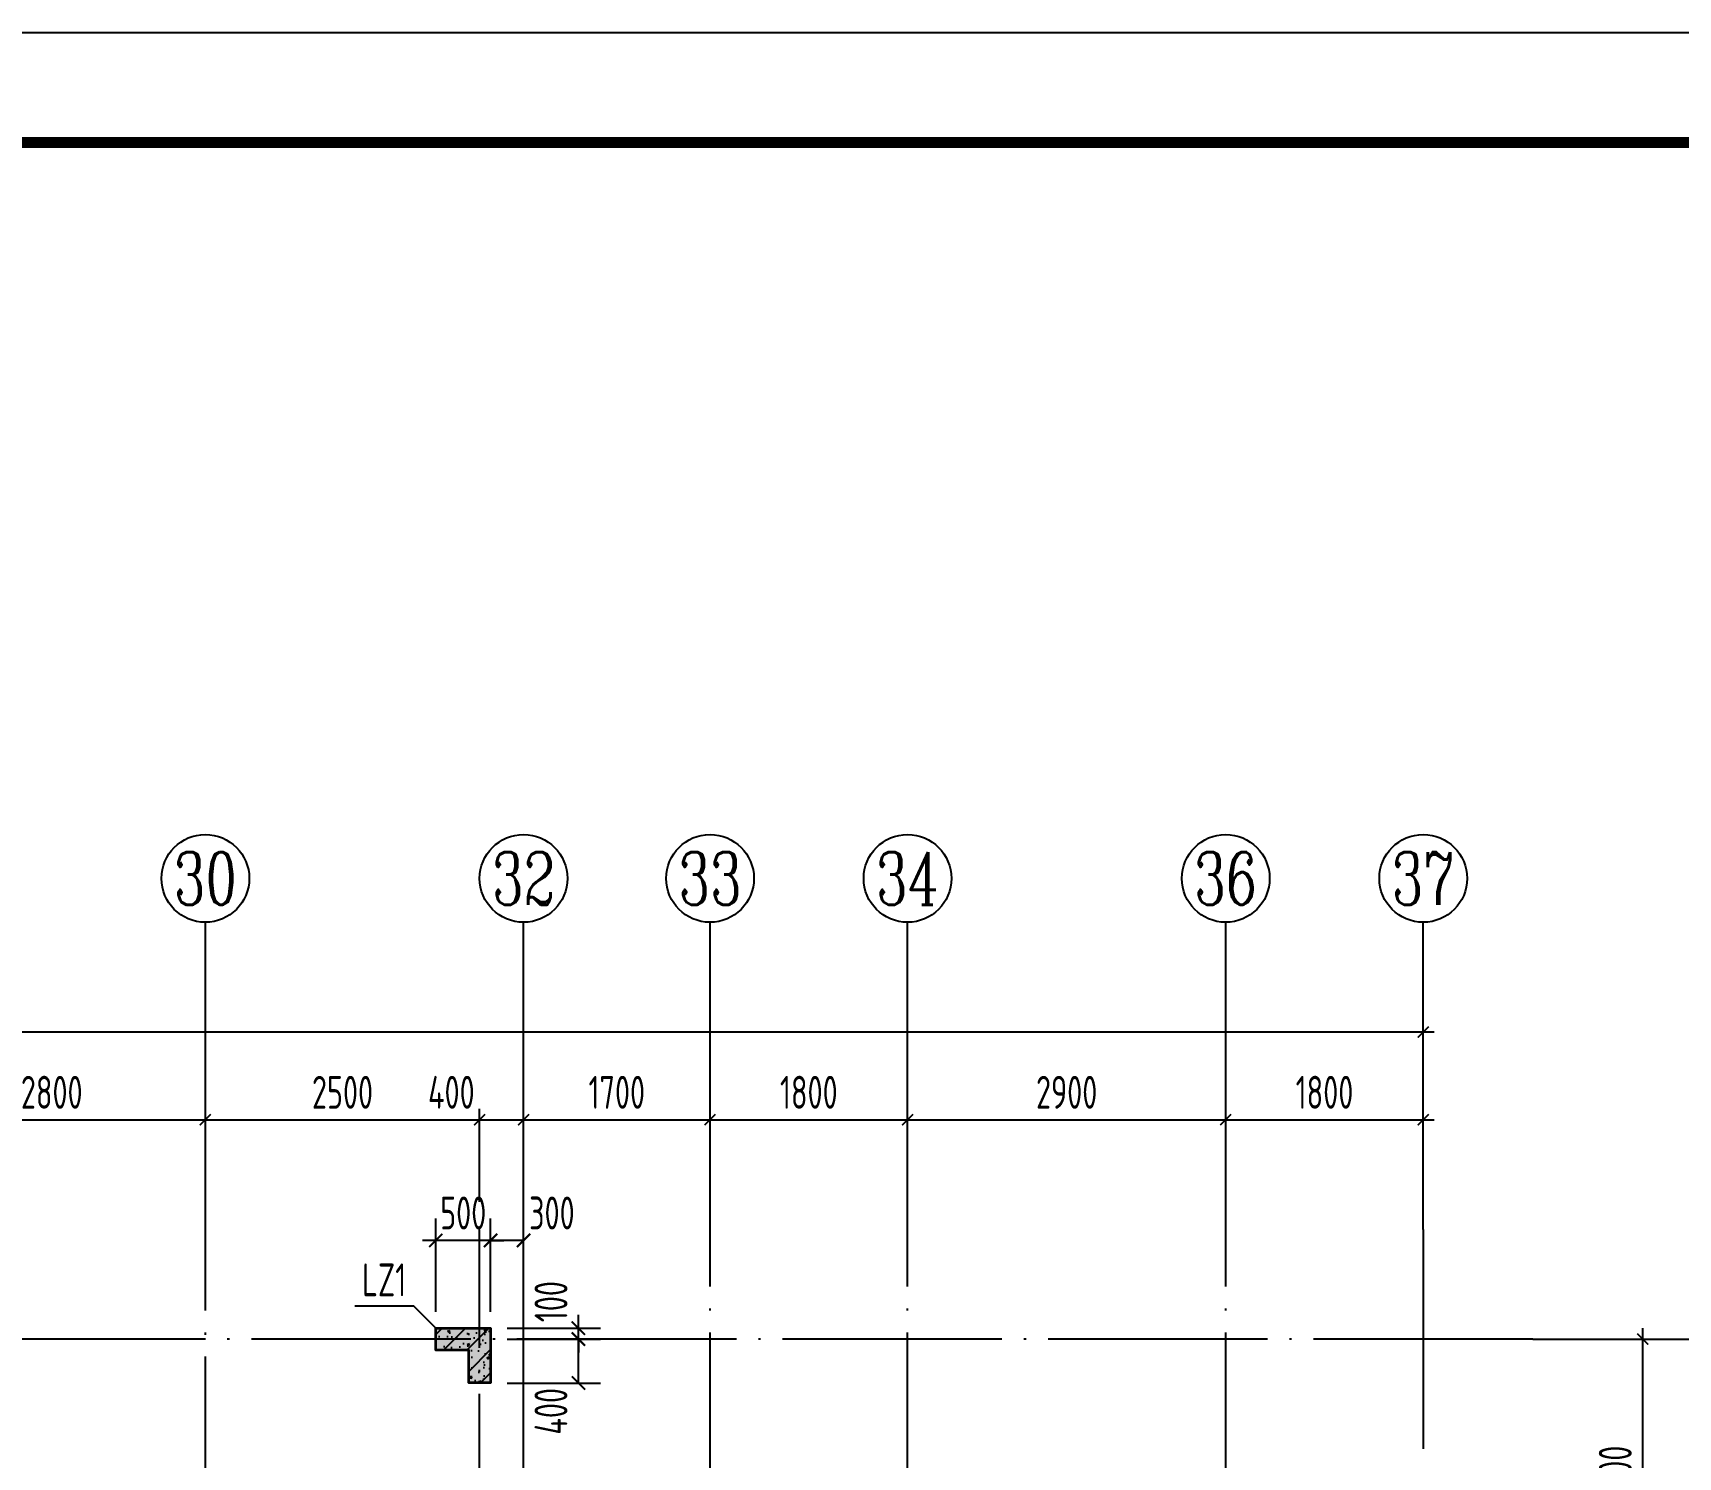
# Model space of a CAD drawing. Extents: x -461650 to 361314, y 245336 to 769729.
# Drawn here: x -87702 to -72707, y 654057 to 667042 of the extents above; entities that cross this region are included whole.
import ezdxf
from ezdxf.enums import TextEntityAlignment as Align

# ---------------------------------------------------------------- set-up
doc = ezdxf.new("R2010")
doc.units = 0
doc.header["$LTSCALE"] = 1000
doc.linetypes.add('DOTE', pattern=[2.42, 2, -0.2, 0.02, -0.2])
doc.layers.get('0').update_dxf_attribs({"linetype": 'CONTINUOUS'})
doc.layers.get('DEFPOINTS').update_dxf_attribs({"linetype": 'CONTINUOUS'})
for name, color, linetype in [('-TK', 7, 'CONTINUOUS'), ('A-AXIS', 1, 'CONTINUOUS'), ('A-DOTE', 10, 'DOTE'), ('AXIS_NUM', 7, 'CONTINUOUS'), ('COLU_DE_TEXT', 7, 'CONTINUOUS'), ('LABEL', 1, 'CONTINUOUS'), ('S-Q墙标注', 3, 'CONTINUOUS'), ('S-X详图填充', 252, 'CONTINUOUS'), ('S-X详图实线', 4, 'CONTINUOUS'), ('S-Y一般标注', 3, 'CONTINUOUS'), ('S-Z柱填充', 252, 'CONTINUOUS'), ('S-Z柱实线', 6, 'CONTINUOUS')]:
    doc.layers.add(name, color=color, linetype=linetype)
doc.styles.add('TSSD_Axis', font='complex.shx', dxfattribs={"width": 0.7, "bigfont": 'hztxt.shx'})
doc.styles.add('TSSD_DIMENSION', font='Tssdeng.shx', dxfattribs={"width": 0.7, "bigfont": 'tssdchn.shx'})
doc.styles.add('TSSD_REIN', font='tssdeng.shx', dxfattribs={"width": 0.7, "height": 300, "bigfont": 'tssdchn.shx'})
doc.styles.add('结构文字', font='zstxt.shx', dxfattribs={"width": 0.7, "bigfont": 'zshz.shx'})
doc.dimstyles.new('STRUCK', dxfattribs={"dimtxt": 400, "dimasz": 121, "dimexe": 200, "dimexo": 150, "dimgap": 115, "dimtad": 1, "dimdec": 0, "dimdsep": 46, "dimtxsty": '结构文字', "dimblk": 'ARCHTICK', "dimcen": 400, "dimclrd": 3, "dimclre": 3, "dimclrt": 7, "dimadec": 0, "dimazin": 0, "dimtfac": 1, "dimtdec": 0, "dimtix": 1, "dimtmove": 2, "dimatfit": 3, "dimldrblk": '_DIMX', "dimfxl": 0, "dimtolj": 1, "dimtzin": 0, "dimarcsym": 0})
doc.dimstyles.new('TSSD_100_100', dxfattribs={"dimtxt": 300, "dimasz": 100, "dimexe": 100, "dimexo": 250, "dimgap": 100, "dimtad": 1, "dimdec": 0, "dimzin": 0, "dimdsep": 46, "dimtxsty": 'TSSD_DIMENSION', "dimblk": 'ARCHTICK', "dimcen": 0, "dimdle": 100, "dimclrt": 7, "dimadec": 0, "dimazin": 0, "dimtfac": 1, "dimtdec": 0, "dimtix": 1, "dimtmove": 2, "dimatfit": 3, "dimldrblk": 'ARCHTICK', "dimfxl": 0, "dimtolj": 1, "dimtzin": 0, "dimarcsym": 0})

# ---------------------------------------------------------------- blocks, each defined once
blk = doc.blocks.new('ts_axno')
at = {"color": 0, "linetype": 'ByBlock', "lineweight": -2}
blk.add_circle((0, 0), 0.5, dxfattribs=at)
at = {"color": 0, "linetype": 'ByBlock', "lineweight": -2, "style": 'TSSD_Axis', "width": 0.7}
blk.add_attdef('A', text='', height=0.6, dxfattribs=at).set_placement((0, 0), align=Align.MIDDLE_CENTER)
blk = doc.blocks.new('_ArchTick')
at = {"color": 0, "linetype": 'ByBlock', "const_width": 0.15}
blk.add_lwpolyline([(-0.5, -0.5), (0.5, 0.5)], dxfattribs=at)
blk = doc.blocks.new('*D1637')
at = {"layer": 'DEFPOINTS', "color": 0}
for p in [(43500, 22100), (40700, 21100), (43500, 21100)]:
    blk.add_point(p, dxfattribs=at)
at = {"layer": 'S-Y一般标注', "color": 0, "lineweight": -2}
for p, q in [((40700, 21350), (40700, 22200)), ((43500, 21350), (43500, 22200)), ((40600, 22100), (43600, 22100))]:
    blk.add_line(p, q, dxfattribs=at)
at = {"layer": 'S-Y一般标注', "color": 0, "lineweight": -2, "xscale": 100, "yscale": 100, "zscale": 100, "rotation": 180}
blk.add_blockref('_ArchTick', (40700, 22100), dxfattribs=at)
at = {"layer": 'S-Y一般标注', "color": 0, "lineweight": -2, "xscale": 100, "yscale": 100, "zscale": 100}
blk.add_blockref('_ArchTick', (43500, 22100), dxfattribs=at)
at = {"layer": 'S-Y一般标注', "color": 7, "insert": (42100, 22350), "char_height": 300, "attachment_point": 5, "style": 'TSSD_DIMENSION'}
blk.add_mtext('\\A1;2800', dxfattribs=at)
blk = doc.blocks.new('*D1638')
at = {"layer": 'DEFPOINTS', "color": 0}
for p in [(46400, 22100), (46000, 21100), (46400, 21100)]:
    blk.add_point(p, dxfattribs=at)
at = {"layer": 'S-Y一般标注', "color": 0, "lineweight": -2}
for p, q in [((46000, 21350), (46000, 22200)), ((46400, 21350), (46400, 22200)), ((45900, 22100), (46500, 22100))]:
    blk.add_line(p, q, dxfattribs=at)
at = {"layer": 'S-Y一般标注', "color": 0, "lineweight": -2, "xscale": 100, "yscale": 100, "zscale": 100, "rotation": 180}
blk.add_blockref('_ArchTick', (46000, 22100), dxfattribs=at)
at = {"layer": 'S-Y一般标注', "color": 0, "lineweight": -2, "xscale": 100, "yscale": 100, "zscale": 100}
blk.add_blockref('_ArchTick', (46400, 22100), dxfattribs=at)
at = {"layer": 'S-Y一般标注', "color": 7, "insert": (45742, 22350), "char_height": 300, "attachment_point": 5, "style": 'TSSD_DIMENSION'}
blk.add_mtext('\\A1;400', dxfattribs=at)
blk = doc.blocks.new('*D1639')
at = {"layer": 'DEFPOINTS', "color": 0}
for p in [(48100, 22100), (46400, 21100), (48100, 21100)]:
    blk.add_point(p, dxfattribs=at)
at = {"layer": 'S-Y一般标注', "color": 0, "lineweight": -2}
for p, q in [((46400, 21350), (46400, 22200)), ((48100, 21350), (48100, 22200)), ((46300, 22100), (48200, 22100))]:
    blk.add_line(p, q, dxfattribs=at)
at = {"layer": 'S-Y一般标注', "color": 0, "lineweight": -2, "xscale": 100, "yscale": 100, "zscale": 100, "rotation": 180}
blk.add_blockref('_ArchTick', (46400, 22100), dxfattribs=at)
at = {"layer": 'S-Y一般标注', "color": 0, "lineweight": -2, "xscale": 100, "yscale": 100, "zscale": 100}
blk.add_blockref('_ArchTick', (48100, 22100), dxfattribs=at)
at = {"layer": 'S-Y一般标注', "color": 7, "insert": (47250, 22350), "char_height": 300, "attachment_point": 5, "style": 'TSSD_DIMENSION'}
blk.add_mtext('\\A1;1700', dxfattribs=at)
blk = doc.blocks.new('*D1640')
at = {"layer": 'DEFPOINTS', "color": 0}
for p in [(49900, 22100), (48100, 21100), (49900, 21100)]:
    blk.add_point(p, dxfattribs=at)
at = {"layer": 'S-Y一般标注', "color": 0, "lineweight": -2}
for p, q in [((48100, 21350), (48100, 22200)), ((49900, 21350), (49900, 22200)), ((48000, 22100), (50000, 22100))]:
    blk.add_line(p, q, dxfattribs=at)
at = {"layer": 'S-Y一般标注', "color": 0, "lineweight": -2, "xscale": 100, "yscale": 100, "zscale": 100, "rotation": 180}
blk.add_blockref('_ArchTick', (48100, 22100), dxfattribs=at)
at = {"layer": 'S-Y一般标注', "color": 0, "lineweight": -2, "xscale": 100, "yscale": 100, "zscale": 100}
blk.add_blockref('_ArchTick', (49900, 22100), dxfattribs=at)
at = {"layer": 'S-Y一般标注', "color": 7, "insert": (49000, 22350), "char_height": 300, "attachment_point": 5, "style": 'TSSD_DIMENSION'}
blk.add_mtext('\\A1;1800', dxfattribs=at)
blk = doc.blocks.new('*D1641')
at = {"layer": 'DEFPOINTS', "color": 0}
for p in [(52800, 22100), (49900, 21100), (52800, 21100)]:
    blk.add_point(p, dxfattribs=at)
at = {"layer": 'S-Y一般标注', "color": 0, "lineweight": -2}
for p, q in [((49900, 21350), (49900, 22200)), ((52800, 21350), (52800, 22200)), ((49800, 22100), (52900, 22100))]:
    blk.add_line(p, q, dxfattribs=at)
at = {"layer": 'S-Y一般标注', "color": 0, "lineweight": -2, "xscale": 100, "yscale": 100, "zscale": 100, "rotation": 180}
blk.add_blockref('_ArchTick', (49900, 22100), dxfattribs=at)
at = {"layer": 'S-Y一般标注', "color": 0, "lineweight": -2, "xscale": 100, "yscale": 100, "zscale": 100}
blk.add_blockref('_ArchTick', (52800, 22100), dxfattribs=at)
at = {"layer": 'S-Y一般标注', "color": 7, "insert": (51350, 22350), "char_height": 300, "attachment_point": 5, "style": 'TSSD_DIMENSION'}
blk.add_mtext('\\A1;2900', dxfattribs=at)
blk = doc.blocks.new('*D1642')
at = {"layer": 'DEFPOINTS', "color": 0}
for p in [(54600, 22100), (52800, 21100), (54600, 21100)]:
    blk.add_point(p, dxfattribs=at)
at = {"layer": 'S-Y一般标注', "color": 0, "lineweight": -2}
for p, q in [((52800, 21350), (52800, 22200)), ((54600, 21350), (54600, 22200)), ((52700, 22100), (54700, 22100))]:
    blk.add_line(p, q, dxfattribs=at)
at = {"layer": 'S-Y一般标注', "color": 0, "lineweight": -2, "xscale": 100, "yscale": 100, "zscale": 100, "rotation": 180}
blk.add_blockref('_ArchTick', (52800, 22100), dxfattribs=at)
at = {"layer": 'S-Y一般标注', "color": 0, "lineweight": -2, "xscale": 100, "yscale": 100, "zscale": 100}
blk.add_blockref('_ArchTick', (54600, 22100), dxfattribs=at)
at = {"layer": 'S-Y一般标注', "color": 7, "insert": (53700, 22350), "char_height": 300, "attachment_point": 5, "style": 'TSSD_DIMENSION'}
blk.add_mtext('\\A1;1800', dxfattribs=at)
blk = doc.blocks.new('*D1643')
at = {"layer": 'DEFPOINTS', "color": 0}
for p in [(54600, 22900), (4600, 21100), (54600, 21100)]:
    blk.add_point(p, dxfattribs=at)
at = {"layer": 'S-Y一般标注', "color": 0, "lineweight": -2}
for p, q in [((4600, 21350), (4600, 23000)), ((54600, 21350), (54600, 23000)), ((4500, 22900), (54700, 22900))]:
    blk.add_line(p, q, dxfattribs=at)
at = {"layer": 'S-Y一般标注', "color": 0, "lineweight": -2, "xscale": 100, "yscale": 100, "zscale": 100, "rotation": 180}
blk.add_blockref('_ArchTick', (4600, 22900), dxfattribs=at)
at = {"layer": 'S-Y一般标注', "color": 0, "lineweight": -2, "xscale": 100, "yscale": 100, "zscale": 100}
blk.add_blockref('_ArchTick', (54600, 22900), dxfattribs=at)
at = {"layer": 'S-Y一般标注', "color": 7, "insert": (29600, 23150), "char_height": 300, "attachment_point": 5, "style": 'TSSD_DIMENSION'}
blk.add_mtext('\\A1;50000', dxfattribs=at)
blk = doc.blocks.new('*D1659')
at = {"layer": 'DEFPOINTS', "color": 0}
for p in [(46000, 22100), (43500, 21100), (46000, 21100)]:
    blk.add_point(p, dxfattribs=at)
at = {"layer": 'S-Y一般标注', "color": 0, "lineweight": -2}
for p, q in [((43500, 21350), (43500, 22200)), ((46000, 21350), (46000, 22200)), ((43400, 22100), (46100, 22100))]:
    blk.add_line(p, q, dxfattribs=at)
at = {"layer": 'S-Y一般标注', "color": 0, "lineweight": -2, "xscale": 100, "yscale": 100, "zscale": 100, "rotation": 180}
blk.add_blockref('_ArchTick', (43500, 22100), dxfattribs=at)
at = {"layer": 'S-Y一般标注', "color": 0, "lineweight": -2, "xscale": 100, "yscale": 100, "zscale": 100}
blk.add_blockref('_ArchTick', (46000, 22100), dxfattribs=at)
at = {"layer": 'S-Y一般标注', "color": 7, "insert": (44750, 22350), "char_height": 300, "attachment_point": 5, "style": 'TSSD_DIMENSION'}
blk.add_mtext('\\A1;2500', dxfattribs=at)
blk = doc.blocks.new('*D1683')
at = {"layer": 'DEFPOINTS', "color": 0}
for p in [(55600, 20100), (57400, 20100), (55600, 4600)]:
    blk.add_point(p, dxfattribs=at)
at = {"layer": 'S-Y一般标注', "color": 0, "lineweight": -2}
for p, q in [((55850, 20100), (57500, 20100)), ((57400, 4500), (57400, 20200)), ((55850, 4600), (57500, 4600))]:
    blk.add_line(p, q, dxfattribs=at)
at = {"layer": 'S-Y一般标注', "color": 0, "lineweight": -2, "xscale": 100, "yscale": 100, "zscale": 100}
for p, rotation in [((57400, 20100), 90), ((57400, 4600), 270)]:
    blk.add_blockref('_ArchTick', p, dxfattribs=dict(at, rotation=rotation))
at = {"layer": 'S-Y一般标注', "color": 7, "insert": (57150, 12350), "char_height": 300, "attachment_point": 5, "rotation": 90, "style": 'TSSD_DIMENSION'}
blk.add_mtext('\\A1;15500', dxfattribs=at)
blk = doc.blocks.new('*D1686')
at = {"layer": 'DEFPOINTS', "color": 0}
for p in [(55600, 20100), (56600, 20100), (55600, 17600)]:
    blk.add_point(p, dxfattribs=at)
at = {"layer": 'S-Y一般标注', "color": 0, "lineweight": -2}
for p, q in [((55850, 20100), (56700, 20100)), ((56600, 17500), (56600, 20200)), ((55850, 17600), (56700, 17600))]:
    blk.add_line(p, q, dxfattribs=at)
at = {"layer": 'S-Y一般标注', "color": 0, "lineweight": -2, "xscale": 100, "yscale": 100, "zscale": 100}
for p, rotation in [((56600, 20100), 90), ((56600, 17600), 270)]:
    blk.add_blockref('_ArchTick', p, dxfattribs=dict(at, rotation=rotation))
at = {"layer": 'S-Y一般标注', "color": 7, "insert": (56350, 18850), "char_height": 300, "attachment_point": 5, "rotation": 90, "style": 'TSSD_DIMENSION'}
blk.add_mtext('\\A1;2500', dxfattribs=at)
blk = doc.blocks.new('*D2491')
at = {"layer": 'DEFPOINTS', "color": 0}
for p in [(-83530, 655233), (-83530, 655133), (-82730, 655233)]:
    blk.add_point(p, dxfattribs=at)
at = {"layer": 'S-Q墙标注', "color": 3, "lineweight": -2}
for p, q in [((-82730, 655233), (-82730, 655354)), ((-83380, 655233), (-82530, 655233)), ((-83380, 655133), (-82530, 655133)), ((-82730, 655133), (-82730, 655233)), ((-82730, 655133), (-82730, 655012))]:
    blk.add_line(p, q, dxfattribs=at)
at = {"layer": 'S-Q墙标注', "color": 3, "lineweight": -2, "xscale": 121, "yscale": 121, "zscale": 121}
for p, rotation in [((-82730, 655233), 270), ((-82730, 655133), 90)]:
    blk.add_blockref('_ArchTick', p, dxfattribs=dict(at, rotation=rotation))
at = {"layer": 'S-Q墙标注', "color": 7, "insert": (-82980, 655475), "char_height": 300, "attachment_point": 5, "rotation": 90, "style": 'TSSD_REIN'}
blk.add_mtext('\\A1;100', dxfattribs=at)
blk = doc.blocks.new('_DIMX')
blk.add_line((-150, 0), (150, 0))
at = {"const_width": 50}
blk.add_lwpolyline([(-70, -70), (70, 70)], dxfattribs=at)
blk = doc.blocks.new('*D2492')
at = {"layer": 'DEFPOINTS', "color": 0}
for p in [(-83530, 655133), (-82730, 655133), (-83530, 654733)]:
    blk.add_point(p, dxfattribs=at)
at = {"layer": 'S-Q墙标注', "color": 3, "lineweight": -2}
for p, q in [((-83380, 655133), (-82530, 655133)), ((-82730, 654733), (-82730, 655133)), ((-83380, 654733), (-82530, 654733))]:
    blk.add_line(p, q, dxfattribs=at)
at = {"layer": 'S-Q墙标注', "color": 3, "lineweight": -2, "xscale": 121, "yscale": 121, "zscale": 121}
for p, rotation in [((-82730, 655133), 90), ((-82730, 654733), 270)]:
    blk.add_blockref('_ArchTick', p, dxfattribs=dict(at, rotation=rotation))
at = {"layer": 'S-Q墙标注', "color": 7, "insert": (-82980, 654475), "char_height": 300, "attachment_point": 5, "rotation": 90, "style": 'TSSD_REIN'}
blk.add_mtext('\\A1;400', dxfattribs=at)
blk = doc.blocks.new('*D2496')
at = {"layer": 'DEFPOINTS', "color": 0}
for p in [(-84030, 656033), (-84030, 655233), (-83530, 655233)]:
    blk.add_point(p, dxfattribs=at)
at = {"layer": 'S-Q墙标注', "color": 3, "lineweight": -2}
for p, q in [((-84030, 655383), (-84030, 656233)), ((-83530, 655383), (-83530, 656233)), ((-84030, 656033), (-84151, 656033)), ((-83530, 656033), (-84030, 656033)), ((-83530, 656033), (-83409, 656033))]:
    blk.add_line(p, q, dxfattribs=at)
at = {"layer": 'S-Q墙标注', "color": 3, "lineweight": -2, "xscale": 121, "yscale": 121, "zscale": 121}
blk.add_blockref('_ArchTick', (-84030, 656033), dxfattribs=at)
at = {"layer": 'S-Q墙标注', "color": 3, "lineweight": -2, "xscale": 121, "yscale": 121, "zscale": 121, "rotation": 180}
blk.add_blockref('_ArchTick', (-83530, 656033), dxfattribs=at)
at = {"layer": 'S-Q墙标注', "color": 7, "insert": (-83780, 656283), "char_height": 300, "attachment_point": 5, "style": 'TSSD_REIN'}
blk.add_mtext('\\A1;500', dxfattribs=at)
blk = doc.blocks.new('*D2497')
at = {"layer": 'DEFPOINTS', "color": 0}
for p in [(-83530, 656033), (-83530, 655233), (-83230, 655233)]:
    blk.add_point(p, dxfattribs=at)
at = {"layer": 'S-Q墙标注', "color": 3, "lineweight": -2}
for p, q in [((-83530, 655383), (-83530, 656233)), ((-83230, 655383), (-83230, 656233)), ((-83230, 656033), (-83530, 656033))]:
    blk.add_line(p, q, dxfattribs=at)
at = {"layer": 'S-Q墙标注', "color": 3, "lineweight": -2, "xscale": 121, "yscale": 121, "zscale": 121, "rotation": 180}
blk.add_blockref('_ArchTick', (-83530, 656033), dxfattribs=at)
at = {"layer": 'S-Q墙标注', "color": 3, "lineweight": -2, "xscale": 121, "yscale": 121, "zscale": 121}
blk.add_blockref('_ArchTick', (-83230, 656033), dxfattribs=at)
at = {"layer": 'S-Q墙标注', "color": 7, "insert": (-82972, 656283), "char_height": 300, "attachment_point": 5, "style": 'TSSD_REIN'}
blk.add_mtext('\\A1;300', dxfattribs=at)
blk = doc.blocks.new('A1')
blk.add_lwpolyline([(0, 59400), (0, 0), (84100, 0), (84100, 59400)], close=True)
at = {"const_width": 100}
blk.add_lwpolyline([(2500, 58400), (2500, 1000), (83100, 1000), (83100, 58400)], close=True, dxfattribs=at)
blk = doc.blocks.new('20210726.16350016')
at = {"layer": 'A-AXIS'}
for p, q in [((43500, 21100), (43500, 23900)), ((46400, 21100), (46400, 23900)), ((48100, 21100), (48100, 23900)), ((49900, 21100), (49900, 23900)), ((52800, 21100), (52800, 23900)), ((54600, 21100), (54600, 23900)), ((55600, 20100), (58400, 20100))]:
    blk.add_line(p, q, dxfattribs=at)
at = {"layer": 'A-DOTE'}
for p, q in [((43500, 13100.3), (43500, 21100)), ((46000, 17600), (46000, 21100)), ((46400, 13700), (46400, 21100)), ((48100, 10900), (48100, 21100)), ((49900, 10900), (49900, 21100)), ((52800, 10900), (52800, 21100)), ((54600, 21100), (54600, 3600)), ((55600, 20100), (3600, 20100))]:
    blk.add_line(p, q, dxfattribs=at)
at = {"layer": 'A-AXIS'}
ref = blk.add_blockref('ts_axno', (43500, 24300), dxfattribs=dict(at, xscale=800, yscale=800, zscale=800))
ref.add_attrib('18', '30', dxfattribs={"layer": 'AXIS_NUM', "height": 480, "style": 'TSSD_Axis', "width": 0.7}).set_placement((43500, 24300), align=Align.MIDDLE_CENTER)
ref = blk.add_blockref('ts_axno', (46400, 24300), dxfattribs=dict(at, xscale=800, yscale=800, zscale=800))
ref.add_attrib('19', '32', dxfattribs={"layer": 'AXIS_NUM', "height": 480, "style": 'TSSD_Axis', "width": 0.7}).set_placement((46400, 24300), align=Align.MIDDLE_CENTER)
ref = blk.add_blockref('ts_axno', (48100, 24300), dxfattribs=dict(at, xscale=800, yscale=800, zscale=800))
ref.add_attrib('20', '33', dxfattribs={"layer": 'AXIS_NUM', "height": 480, "style": 'TSSD_Axis', "width": 0.7}).set_placement((48100, 24300), align=Align.MIDDLE_CENTER)
ref = blk.add_blockref('ts_axno', (49900, 24300), dxfattribs=dict(at, xscale=800, yscale=800, zscale=800))
ref.add_attrib('21', '34', dxfattribs={"layer": 'AXIS_NUM', "height": 480, "style": 'TSSD_Axis', "width": 0.7}).set_placement((49900, 24300), align=Align.MIDDLE_CENTER)
ref = blk.add_blockref('ts_axno', (52800, 24300), dxfattribs=dict(at, xscale=800, yscale=800, zscale=800))
ref.add_attrib('22', '36', dxfattribs={"layer": 'AXIS_NUM', "height": 480, "style": 'TSSD_Axis', "width": 0.7}).set_placement((52800, 24300), align=Align.MIDDLE_CENTER)
ref = blk.add_blockref('ts_axno', (54600, 24300), dxfattribs=dict(at, xscale=800, yscale=800, zscale=800))
ref.add_attrib('23', '37', dxfattribs={"layer": 'AXIS_NUM', "height": 480, "style": 'TSSD_Axis', "width": 0.7}).set_placement((54600, 24300), align=Align.MIDDLE_CENTER)
at = {"layer": 'S-Y一般标注'}
for base, p1, p2, picture, middle in [((54600, 22900), (4600, 21100), (54600, 21100), '*D1643', (29600, 23150)), ((43500, 22100), (40700, 21100), (43500, 21100), '*D1637', (42100, 22350)), ((46000, 22100), (43500, 21100), (46000, 21100), '*D1659', (44750, 22350)), ((48100, 22100), (46400, 21100), (48100, 21100), '*D1639', (47250, 22350)), ((49900, 22100), (48100, 21100), (49900, 21100), '*D1640', (49000, 22350)), ((52800, 22100), (49900, 21100), (52800, 21100), '*D1641', (51350, 22350)), ((54600, 22100), (52800, 21100), (54600, 21100), '*D1642', (53700, 22350))]:
    dim = blk.add_linear_dim(base=base, p1=p1, p2=p2, dimstyle='TSSD_100_100', dxfattribs=at)
    dim.commit()
    dim.dimension.update_dxf_attribs({"geometry": picture, "text_midpoint": middle})
dim = blk.add_linear_dim(base=(46400, 22100), p1=(46000, 21100), p2=(46400, 21100), dimstyle='TSSD_100_100', dxfattribs=at)
dim.commit()
dim.dimension.update_dxf_attribs({"geometry": '*D1638', "text_midpoint": (45741.9, 22350), "dimtype": 160})
for base, p1, picture, middle in [((57400, 20100), (55600, 4600), '*D1683', (57150, 12350)), ((56600, 20100), (55600, 17600), '*D1686', (56350, 18850))]:
    dim = blk.add_linear_dim(base=base, p1=p1, p2=(55600, 20100), angle=90, dimstyle='TSSD_100_100', dxfattribs=at)
    dim.commit()
    dim.dimension.update_dxf_attribs({"geometry": picture, "text_midpoint": middle})

msp = doc.modelspace()

# ---------------------------------------------------------------- hatches: boundary and pattern name
at = {"layer": 'S-X详图填充'}
h = msp.add_hatch(color=256, dxfattribs=at)
h.dxf.hatch_style = 1
h.paths.add_polyline_path([(-84030.23, 655233.43), (-83530.23, 655233.43), (-83530.23, 654733.43), (-83730.23, 654733.43), (-83730.23, 655033.43), (-84030.23, 655033.43)])
at = {"layer": 'S-Z柱填充'}
h = msp.add_hatch(dxfattribs=at)
h.set_pattern_fill('ARMORED', color=256, scale=30, style=0)
h.set_pattern_definition([(50, (-139307.28, 499347.82), (215.17805, -18.82564), [22.5, -247.5]), (355, (-139307.28, 499347.82), (-41.6254, 225.65764), [18, -198]), (100.4514, (-139289.35, 499346.25), (173.55281, 206.83186), [19.12206, -210.34263]), (46.1842, (-139307.28, 499407.82), (320.1723, -49.6557), [33.75, -371.25]), (96.6356, (-139280.6, 499403.68), (280.3988, 292.23536), [28.6831, -315.5139]), (351.1842, (-139307.28, 499407.8), (280.3986, 292.2356), [27, -297]), (21, (-139277.28, 499392.82), (179.07212, -120.78567), [22.5, -247.5]), (326, (-139277.28, 499392.82), (72.9946, 217.545), [18, -198]), (71.4514, (-139262.35, 499382.75), (252.0668, 96.75915), [19.12206, -210.34263]), (37.5, (-139307.28, 499347.82), (3.647957, 99.868156), [0, -195.6, 0, -201, 0, -198.75]), (7.5, (-139307.28, 499347.82), (78.92086, 118.323514), [0, -114.6, 0, -191.1, 0, -75.75]), (327.5, (-139374.18, 499347.82), (160.14673, -6.76646), [0, -75, 0, -234, 0, -310.5]), (317.5, (-139404.18, 499347.82), (174.95585, 30.0315), [0, -97.5, 0, -155.4, 0, -220.5]), (45, (-139307.28, 499347.82), (-106.06602, 106.06602), [])])
h.paths.add_polyline_path([(-84030.22, 655233.43), (-83530.22, 655233.43), (-83530.22, 654733.43), (-83730.22, 654733.43), (-83730.22, 655033.43), (-84030.22, 655033.43)])

# ---------------------------------------------------------------- linework, layer by layer
at = {"layer": 'LABEL'}
msp.add_lwpolyline([(-84030.22, 655233.42), (-84230.22, 655433.42), (-84769.17, 655433.42)], dxfattribs=at)
at = {"layer": 'S-X详图实线'}
msp.add_lwpolyline([(-83730.23, 654733.43), (-83730.23, 655033.43), (-84030.23, 655033.43), (-84030.23, 655233.43), (-83530.23, 655233.43), (-83530.23, 654733.43), (-83730.23, 654733.43)], dxfattribs=at)
at = {"layer": 'S-Z柱实线', "lineweight": 35}
for points in [[(-84030.23, 655233.43), (-83530.23, 655233.43), (-83530.23, 654733.43), (-83730.23, 654733.43), (-83730.23, 655033.43), (-84030.23, 655033.43), (-84030.23, 655233.43)], [(-84030.22, 655233.43), (-83530.22, 655233.43), (-83530.22, 654733.43), (-83730.22, 654733.43), (-83730.22, 655033.43), (-84030.22, 655033.43), (-84030.22, 655233.43)]]:
    msp.add_lwpolyline(points, dxfattribs=at)

# ---------------------------------------------------------------- block references
at = {"layer": '-TK'}
msp.add_blockref('A1', (-139511.89, 607642.09), dxfattribs=at)
at = {"layer": 'A-DOTE'}
msp.add_blockref('20210726.16350016', (-129630.21, 635033.37), dxfattribs=at)

# ---------------------------------------------------------------- texts
at = {"layer": 'COLU_DE_TEXT', "style": 'TSSD_REIN', "width": 0.7}
msp.add_text('LZ1', height=300, dxfattribs=at).set_placement((-84701.76, 655433.42), align=Align.BOTTOM_LEFT)

# ---------------------------------------------------------------- dimensions: what is measured, and where the dimension line sits
at = {"layer": 'S-Q墙标注'}
dim = msp.add_linear_dim(base=(-84030.22, 656033.43), p1=(-83530.22, 655233.43), p2=(-84030.22, 655233.43), angle=180, dimstyle='STRUCK', override={"dimtxt": 300, "dimgap": 100, "dimtxsty": 'TSSD_REIN'}, dxfattribs=at)
dim.commit()
dim.dimension.update_dxf_attribs({"geometry": '*D2496', "text_midpoint": (-83780.22, 656283.43)})
for base, p1, p2, angle, picture, middle in [((-83530.22, 656033.43), (-83230.21, 655233.43), (-83530.22, 655233.43), 180, '*D2497', (-82972.14, 656283.43)), ((-82730.22, 655233.43), (-83530.22, 655133.43), (-83530.22, 655233.43), 90, '*D2491', (-82980.22, 655475.35)), ((-82730.22, 655133.43), (-83530.22, 654733.43), (-83530.22, 655133.43), 90, '*D2492', (-82980.22, 654475.35))]:
    dim = msp.add_linear_dim(base=base, p1=p1, p2=p2, angle=angle, dimstyle='STRUCK', override={"dimtxt": 300, "dimgap": 100, "dimtxsty": 'TSSD_REIN'}, dxfattribs=at)
    dim.commit()
    dim.dimension.update_dxf_attribs({"geometry": picture, "text_midpoint": middle, "dimtype": 160})

doc.saveas('drawing.dxf')
